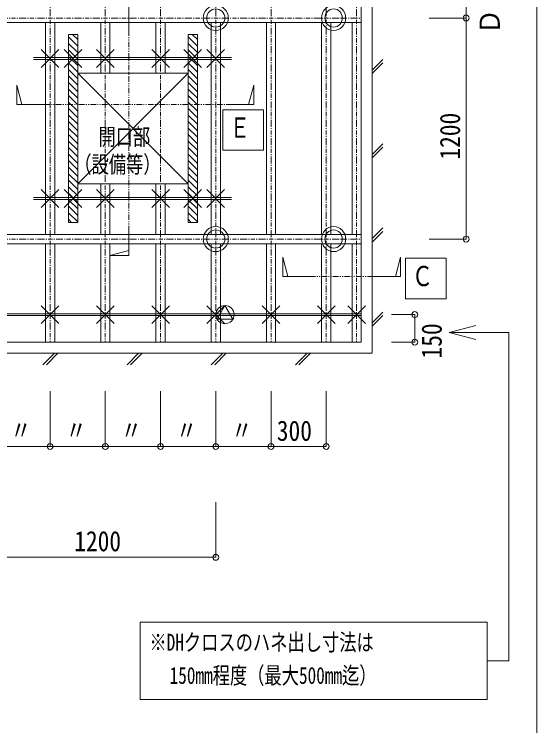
# Model space of a CAD drawing. Units: millimetres, scale not verified. Extents: x -205 to 205, y -142 to 142.
# Drawn here: x -122.8 to -66, y -29 to 48.2 of the extents above; entities that cross this region are included whole.
import ezdxf
from ezdxf.enums import TextEntityAlignment as Align

# ---------------------------------------------------------------- set-up
doc = ezdxf.new("R2010")
doc.units = ezdxf.units.MM
doc.header["$LTSCALE"] = 0.25
doc.linetypes.add('USER1', pattern=[7.8, 1.8, -0.6, 0.3, -0.6, 3, -0.6, 0.3, -0.6])
doc.linetypes.add('USER3', pattern=[4.8, 2.4, -0.6, 0.3, -0.6, 0.3, -0.6])
for name, color, linetype, lineweight in [('0-1_0-0 基本', 7, 'Continuous', 18), ('0-2_0-1 軸組', 7, 'Continuous', 18), ('0-3_0-2 インサート', 7, 'Continuous', 18), ('0-4_0-3 文字', 7, 'Continuous', 18), ('0-6_0-5 仕上', 7, 'Continuous', 18), ('F-2_F-1 レイアウト', 7, 'Continuous', 18)]:
    doc.layers.add(name, color=color, linetype=linetype, lineweight=lineweight)
doc.styles.add('ＭＳ ゴシック', font='')
doc.styles.get('ＭＳ ゴシック').set_extended_font_data('MS Gothic')

msp = doc.modelspace()

# ---------------------------------------------------------------- linework, layer by layer
at = {"layer": '0-1_0-0 基本', "color": 4, "linetype": 'USER1'}
for p, q in [((-118.871, 105.6107), (-118.871, 12.6107)), ((-112.871, 105.6107), (-112.871, 12.6107)), ((-106.871, 105.6107), (-106.871, 12.6107)), ((-100.871, 105.6107), (-100.871, 12.6107)), ((-94.871, 105.6107), (-94.871, 12.6107)), ((-88.871, 105.6107), (-88.871, 12.6107)), ((-85.571, 105.6107), (-85.571, 12.6107)), ((-195.071, 47.8107), (-85.071, 47.8107)), ((-195.071, 23.8107), (-85.071, 23.8107))]:
    msp.add_line(p, q, dxfattribs=at)
at = {"layer": '0-1_0-0 基本'}
for p, q in [((-119.8343, 42.4474), (-117.9076, 44.3741)), ((-119.8343, 44.3741), (-117.9076, 42.4474)), ((-117.3343, 42.4474), (-115.4076, 44.3741)), ((-117.3343, 44.3741), (-115.4076, 42.4474)), ((-113.8343, 42.4474), (-111.9076, 44.3741)), ((-113.8343, 44.3741), (-111.9076, 42.4474)), ((-107.8343, 42.4474), (-105.9076, 44.3741)), ((-107.8343, 44.3741), (-105.9076, 42.4474)), ((-104.3343, 42.4474), (-102.4076, 44.3741)), ((-104.3343, 44.3741), (-102.4076, 42.4474)), ((-101.8343, 42.4474), (-99.9076, 44.3741)), ((-101.8343, 44.3741), (-99.9076, 42.4474)), ((-120.6737, 43.5107), (-99.1803, 43.5107)), ((-120.6737, 43.3107), (-99.1803, 43.3107)), ((-83.871, 42.1528), (-82.7139, 43.3098)), ((-83.871, 41.7802), (-82.7139, 42.9373)), ((-83.871, 33.0071), (-82.7139, 34.1642)), ((-83.871, 32.6346), (-82.7139, 33.7916)), ((-119.8343, 27.2474), (-117.9076, 29.1741)), ((-119.8343, 29.1741), (-117.9076, 27.2474)), ((-117.3343, 27.2474), (-115.4076, 29.1741)), ((-117.3343, 29.1741), (-115.4076, 27.2474)), ((-113.8343, 27.2474), (-111.9076, 29.1741)), ((-113.8343, 29.1741), (-111.9076, 27.2474)), ((-107.8343, 27.2474), (-105.9076, 29.1741)), ((-107.8343, 29.1741), (-105.9076, 27.2474)), ((-104.3343, 27.2474), (-102.4076, 29.1741)), ((-104.3343, 29.1741), (-102.4076, 27.2474)), ((-101.8343, 27.2474), (-99.9076, 29.1741)), ((-101.8343, 29.1741), (-99.9076, 27.2474)), ((-120.6737, 28.3107), (-99.1803, 28.3107)), ((-120.6737, 28.1107), (-99.1803, 28.1107)), ((-83.871, 23.8615), (-82.7139, 25.0185)), ((-83.871, 23.4889), (-82.7139, 24.6459)), ((-119.8343, 14.6474), (-117.9076, 16.5741)), ((-119.8343, 16.5741), (-117.9076, 14.6474)), ((-113.8343, 14.6474), (-111.9076, 16.5741)), ((-113.8343, 16.5741), (-111.9076, 14.6474)), ((-107.8343, 14.6474), (-105.9076, 16.5741)), ((-107.8343, 16.5741), (-105.9076, 14.6474)), ((-101.8343, 14.6474), (-99.9076, 16.5741)), ((-101.8343, 16.5741), (-99.9076, 14.6474)), ((-95.8343, 14.6474), (-93.9076, 16.5741)), ((-95.8343, 16.5741), (-93.9076, 14.6474)), ((-89.8343, 14.6474), (-87.9076, 16.5741)), ((-89.8343, 16.5741), (-87.9076, 14.6474)), ((-86.5343, 14.6474), (-84.6076, 16.5741)), ((-86.5343, 16.5741), (-84.6076, 14.6474)), ((-195.071, 15.7107), (-85.071, 15.7107)), ((-195.071, 15.5107), (-85.071, 15.5107)), ((-83.871, 14.7158), (-82.7139, 15.8729)), ((-83.871, 14.3432), (-82.7139, 15.5003)), ((-119.6472, 10.1596), (-118.3961, 11.4107)), ((-119.2746, 10.1596), (-118.0235, 11.4107)), ((-110.5016, 10.1596), (-109.2504, 11.4107)), ((-110.129, 10.1596), (-108.8779, 11.4107)), ((-101.3559, 10.1596), (-100.1048, 11.4107)), ((-100.9833, 10.1596), (-99.7322, 11.4107)), ((-92.2103, 10.1596), (-90.9591, 11.4107)), ((-91.8377, 10.1596), (-90.5865, 11.4107))]:
    msp.add_line(p, q, dxfattribs=at)
for points in [[(-195.071, 12.6107), (-85.071, 12.6107), (-85.071, 105.6107)], [(-83.871, 105.6107), (-83.871, 11.4107), (-195.071, 11.4107)]]:
    msp.add_lwpolyline(points, dxfattribs=at)
at = {"layer": '0-2_0-1 軸組'}
for p, q in [((-85.071, 47.3107), (-195.071, 47.3107)), ((-119.371, 47.3107), (-119.371, 24.3107)), ((-118.371, 47.3107), (-118.371, 24.3107)), ((-113.371, 47.3107), (-113.371, 41.8107)), ((-112.371, 47.3107), (-112.371, 41.8107)), ((-107.371, 47.3107), (-107.371, 41.8107)), ((-106.371, 47.3107), (-106.371, 41.8107)), ((-101.371, 47.3107), (-101.371, 24.3107)), ((-100.371, 47.3107), (-100.371, 24.3107)), ((-95.371, 47.3107), (-95.371, 24.3107)), ((-94.371, 47.3107), (-94.371, 24.3107)), ((-89.371, 47.3107), (-89.371, 24.3107)), ((-88.371, 47.3107), (-88.371, 24.3107)), ((-86.071, 47.3107), (-86.071, 24.3107)), ((-85.071, 47.3107), (-85.071, 24.3107)), ((-116.871, 45.7592), (-115.871, 44.7592)), ((-116.4313, 46.0267), (-115.871, 45.4663)), ((-115.871, 25.6267), (-115.871, 46.0267)), ((-103.871, 25.6267), (-103.871, 46.0267)), ((-103.871, 46.0267), (-102.871, 46.0267)), ((-103.871, 45.7592), (-102.871, 44.7592)), ((-103.4313, 46.0267), (-102.871, 45.4663)), ((-102.871, 25.6267), (-102.871, 46.0267)), ((-116.871, 45.0521), (-115.871, 44.0521)), ((-103.871, 45.0521), (-102.871, 44.0521)), ((-116.871, 44.345), (-115.871, 43.345)), ((-103.871, 44.345), (-102.871, 43.345)), ((-116.871, 43.6379), (-115.871, 42.6379)), ((-103.871, 43.6379), (-102.871, 42.6379)), ((-116.871, 42.9308), (-115.871, 41.9308)), ((-103.871, 42.9308), (-102.871, 41.9308)), ((-116.871, 42.2237), (-115.871, 41.2237)), ((-113.371, 41.8107), (-112.371, 41.8107)), ((-107.371, 41.8107), (-106.371, 41.8107)), ((-103.871, 42.2237), (-102.871, 41.2237)), ((-116.871, 41.5165), (-115.871, 40.5165)), ((-103.871, 41.5165), (-102.871, 40.5165)), ((-116.871, 40.8094), (-115.871, 39.8094)), ((-103.871, 40.8094), (-102.871, 39.8094)), ((-116.871, 40.1023), (-115.871, 39.1023)), ((-103.871, 40.1023), (-102.871, 39.1023)), ((-116.871, 39.3952), (-115.871, 38.3952)), ((-116.871, 38.6881), (-115.871, 37.6881)), ((-103.871, 39.3952), (-102.871, 38.3952)), ((-103.871, 38.6881), (-102.871, 37.6881)), ((-116.871, 37.981), (-115.871, 36.981)), ((-103.871, 37.981), (-102.871, 36.981)), ((-116.871, 37.2739), (-115.871, 36.2739)), ((-103.871, 37.2739), (-102.871, 36.2739)), ((-116.871, 36.5668), (-115.871, 35.5668)), ((-103.871, 36.5668), (-102.871, 35.5668)), ((-116.871, 35.8597), (-115.871, 34.8597)), ((-103.871, 35.8597), (-102.871, 34.8597)), ((-116.871, 35.1526), (-115.871, 34.1526)), ((-103.871, 35.1526), (-102.871, 34.1526)), ((-116.871, 34.4455), (-115.871, 33.4455)), ((-103.871, 34.4455), (-102.871, 33.4455)), ((-116.871, 33.7384), (-115.871, 32.7384)), ((-103.871, 33.7384), (-102.871, 32.7384)), ((-116.871, 33.0313), (-115.871, 32.0313)), ((-103.871, 33.0313), (-102.871, 32.0313)), ((-116.871, 32.3242), (-115.871, 31.3242)), ((-103.871, 32.3242), (-102.871, 31.3242)), ((-116.871, 31.6171), (-115.871, 30.6171)), ((-116.871, 30.9099), (-115.871, 29.9099)), ((-103.871, 31.6171), (-102.871, 30.6171)), ((-103.871, 30.9099), (-102.871, 29.9099)), ((-116.871, 30.2028), (-115.871, 29.2028)), ((-103.871, 30.2028), (-102.871, 29.2028)), ((-116.871, 29.4957), (-115.871, 28.4957)), ((-113.371, 29.8107), (-113.371, 24.3107)), ((-113.371, 29.8107), (-112.371, 29.8107)), ((-112.371, 29.8107), (-112.371, 24.3107)), ((-107.371, 29.8107), (-107.371, 24.3107)), ((-107.371, 29.8107), (-106.371, 29.8107)), ((-106.371, 29.8107), (-106.371, 24.3107)), ((-103.871, 29.4957), (-102.871, 28.4957)), ((-116.871, 28.7886), (-115.871, 27.7886)), ((-103.871, 28.7886), (-102.871, 27.7886)), ((-116.871, 28.0815), (-115.871, 27.0815)), ((-103.871, 28.0815), (-102.871, 27.0815)), ((-116.871, 27.3744), (-115.871, 26.3744)), ((-103.871, 27.3744), (-102.871, 26.3744)), ((-116.871, 26.6673), (-115.871, 25.6673)), ((-103.871, 26.6673), (-102.871, 25.6673)), ((-116.871, 25.9602), (-116.5374, 25.6267)), ((-116.871, 25.6267), (-115.871, 25.6267)), ((-103.871, 25.9602), (-103.5374, 25.6267)), ((-103.871, 25.6267), (-102.871, 25.6267)), ((-85.071, 24.3107), (-195.071, 24.3107)), ((-85.071, 23.3107), (-195.071, 23.3107)), ((-119.371, 23.3107), (-119.371, 12.6107)), ((-118.371, 23.3107), (-118.371, 12.6107)), ((-113.371, 23.3107), (-113.371, 12.6107)), ((-112.371, 23.3107), (-112.371, 12.6107)), ((-107.371, 23.3107), (-107.371, 12.6107)), ((-106.371, 23.3107), (-106.371, 12.6107)), ((-101.371, 23.3107), (-101.371, 12.6107)), ((-100.371, 23.3107), (-100.371, 12.6107)), ((-95.371, 23.3107), (-95.371, 12.6107)), ((-94.371, 23.3107), (-94.371, 12.6107)), ((-89.371, 23.3107), (-89.371, 12.6107)), ((-88.371, 23.3107), (-88.371, 12.6107)), ((-86.071, 23.3107), (-86.071, 12.6107)), ((-85.071, 23.3107), (-85.071, 12.6107))]:
    msp.add_line(p, q, dxfattribs=at)
msp.add_lwpolyline([(-116.871, 25.6267), (-116.871, 46.0267), (-115.871, 46.0267)], dxfattribs=at)
at = {"layer": '0-3_0-2 インサート'}
for p, q in [((-99.871, 16.5996), (-100.7274, 15.1163)), ((-99.0145, 15.1163), (-99.871, 16.5996)), ((-100.7274, 15.1163), (-99.0145, 15.1163))]:
    msp.add_line(p, q, dxfattribs=at)
for centre, radius in [((-100.871, 47.8107), 1.3624), ((-100.871, 47.8107), 0.9889), ((-100.871, 23.8107), 1.3624), ((-100.871, 23.8107), 0.9889), ((-99.871, 15.6107), 0.9889)]:
    msp.add_circle(centre, radius, dxfattribs=at)
for centre, major_axis in [((-88.071, 47.8107), (0, 1.3624)), ((-88.071, 47.8107), (0, 0.9889)), ((-88.071, 23.8107), (0, 1.3624)), ((-88.071, 23.8107), (0, 0.9889))]:
    msp.add_ellipse(centre, major_axis=major_axis, ratio=0.95783, dxfattribs=at)
at = {"layer": '0-4_0-3 文字'}
for p, q in [((-73.6783, 95.8107), (-73.6783, 23.8107)), ((-110.3051, 49.4842), (-110.3051, 46.4842)), ((-73.6783, 47.8107), (-77.6783, 47.8107)), ((-122.4837, 40.522), (-121.923, 38.4296)), ((-122.4837, 38.4296), (-122.4837, 40.522)), ((-96.7539, 40.522), (-97.3145, 38.4296)), ((-96.7539, 38.4296), (-96.7539, 40.522)), ((-122.4837, 38.4296), (-119.4837, 38.4296)), ((-100.0873, 37.8535), (-95.6873, 37.8535)), ((-100.0873, 33.4535), (-100.0873, 37.8535)), ((-96.7539, 38.4296), (-99.7539, 38.4296)), ((-110.3051, 22.0119), (-110.3051, 25.0119)), ((-73.6783, 23.8107), (-77.6783, 23.8107)), ((-112.3975, 22.0119), (-110.3051, 22.5725)), ((-110.3051, 22.0119), (-112.3975, 22.0119)), ((-93.5888, 21.8315), (-93.0282, 19.7391)), ((-93.5888, 19.7391), (-93.5888, 21.8315)), ((-80.7884, 21.8315), (-81.3491, 19.7391)), ((-80.7884, 19.7391), (-80.7884, 21.8315)), ((-80.2464, 21.7382), (-75.8464, 21.7382)), ((-80.2464, 17.3382), (-80.2464, 21.7382)), ((-75.8464, 21.7382), (-75.8464, 17.3382)), ((-90.5888, 19.7391), (-93.5888, 19.7391)), ((-80.7884, 19.7391), (-83.7884, 19.7391)), ((-75.8464, 17.3382), (-80.2464, 17.3382)), ((-79.2531, 15.6107), (-81.7915, 15.6107)), ((-75.5349, 13.6665), (-72.6371, 14.443)), ((-75.5349, 13.6665), (-72.6371, 12.89)), ((-118.871, 1.2932), (-118.871, 7.2932)), ((-112.871, 1.2932), (-112.871, 7.2932)), ((-106.871, 1.2932), (-106.871, 7.2932)), ((-100.871, 1.2932), (-100.871, 7.2932)), ((-94.871, 1.2932), (-94.871, 7.2932)), ((-88.871, 1.2932), (-88.871, 7.2932)), ((-190.871, 1.2932), (-88.871, 1.2932)), ((-100.871, -10.7407), (-100.871, -4.7407)), ((-172.871, -10.7407), (-100.871, -10.7407)), ((-109.0826, -17.7781), (-109.0826, -26.1781)), ((-109.0826, -17.7781), (-71.3808, -17.7781)), ((-69.0336, -21.9781), (-71.3808, -21.9781)), ((-109.0826, -26.1781), (-71.3808, -26.1781))]:
    msp.add_line(p, q, dxfattribs=at)
at = {"layer": '0-4_0-3 文字', "color": 4, "linetype": 'USER3'}
for p, q in [((-110.3051, 46.4842), (-110.3051, 25.0119)), ((-119.4837, 38.4296), (-99.7539, 38.4296)), ((-83.7884, 19.7391), (-91.8403, 19.7391))]:
    msp.add_line(p, q, dxfattribs=at)
at = {"layer": '0-4_0-3 文字'}
for points in [[(-95.6873, 37.8535), (-95.6873, 33.4535), (-100.0873, 33.4535)], [(-79.2531, 15.6107), (-79.2531, 12.6107), (-81.7915, 12.6107)], [(-75.5349, 13.6665), (-69.0336, 13.6665), (-69.0336, -21.9781)], [(-71.3808, -17.7781), (-71.3808, -21.9781), (-71.3808, -26.1781)]]:
    msp.add_lwpolyline(points, dxfattribs=at)
for centre in [(-73.6783, 47.8107), (-73.6783, 23.8107), (-79.2531, 15.6107), (-79.2531, 12.6107), (-118.871, 1.2932), (-112.871, 1.2932), (-106.871, 1.2932), (-100.871, 1.2932), (-94.871, 1.2932), (-88.871, 1.2932), (-100.871, -10.7407)]:
    msp.add_circle(centre, 0.319, dxfattribs=at)
at = {"layer": '0-6_0-5 仕上'}
for p, q in [((-115.871, 41.8107), (-103.871, 41.8107)), ((-115.871, 41.8107), (-103.871, 29.8107)), ((-115.871, 41.8107), (-115.871, 29.8107)), ((-103.871, 41.8107), (-103.871, 29.8107))]:
    msp.add_line(p, q, dxfattribs=at)
msp.add_lwpolyline([(-103.871, 29.8107), (-115.871, 29.8107), (-103.871, 41.8107)], dxfattribs=at)
at = {"layer": 'F-2_F-1 レイアウト'}
msp.add_line((-66, -124.5), (-66, 142.5), dxfattribs=at)

# ---------------------------------------------------------------- texts
at = {"layer": '0-4_0-3 文字', "style": 'ＭＳ ゴシック'}
for s, width, p in [('ＤＨメインピッチ', 0.9, (-69.3514, 46.0607)), ('1200', 0.85, (-73.6783, 32.4357)), ('150', 0.85, (-75.6696, 10.8466))]:
    msp.add_text(s, height=2.199, rotation=90, dxfattribs=dict(at, width=width)).set_placement(p, align=Align.BOTTOM_LEFT)
for s, height, width, p in [('Ｅ', 2.199, 0.75, (-99.3873, 34.1535)), ('開口部', 1.833, 0.75, (-113.621, 33.4511)), ('（設備等）', 1.833, 0.75, (-116.2398, 30.4511)), ('Ｃ', 2.199, 0.75, (-79.5464, 18.0382)), ('300', 2.199, 0.85, (-94.2402, 1.2477)), ('〃', 2.199, 0.75, (-123.1662, 1.3041)), ('〃', 2.199, 0.75, (-117.1662, 1.3041)), ('〃', 2.199, 0.75, (-111.1662, 1.3041)), ('〃', 2.199, 0.75, (-105.1662, 1.3041)), ('〃', 2.199, 0.75, (-99.1662, 1.3041)), ('1200', 2.199, 0.85, (-116.246, -10.7407)), ('※DHクロスのハネ出し寸法は', 1.833, 0.75, (-108.0826, -21.4281)), ('150mm程度（最大500mm迄）', 1.833, 0.75, (-105.8843, -25.0281))]:
    msp.add_text(s, height=height, dxfattribs=dict(at, width=width)).set_placement(p, align=Align.BOTTOM_LEFT)

doc.saveas('drawing.dxf')
